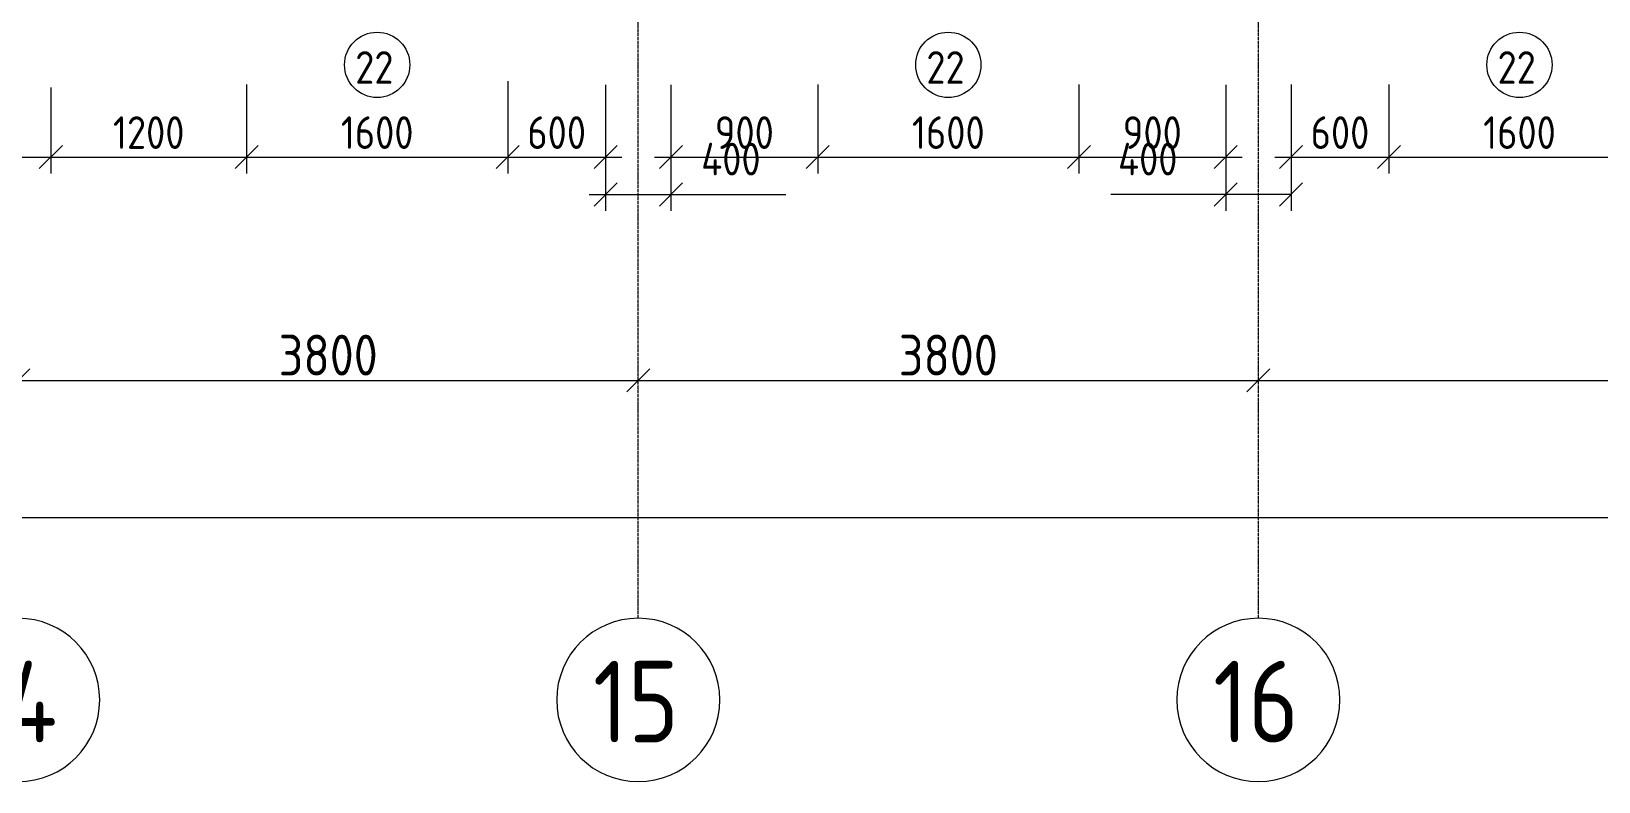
# Model space of a CAD drawing. Header units: millimetres. Extents: x -56773 to 221258, y -262288 to 26541.
# Drawn here: x 42090 to 51695, y -210602 to -206008 of the extents above; entities that cross this region are included whole.
import ezdxf

# ---------------------------------------------------------------- set-up
doc = ezdxf.new("R2010")
doc.units = ezdxf.units.MM
doc.linetypes.add('ADSK_Линия сетки', pattern=[25, 20, -2.5, 0, -2.5])
for name, color, linetype, lineweight in [('Марки окон', 7, 'Continuous', 20), ('Оси', 7, 'Continuous', 9), ('Размеры', 7, 'Continuous', 9)]:
    doc.layers.add(name, color=color, linetype=linetype, lineweight=lineweight)
doc.styles.add('GOST Common', font='', dxfattribs={"width": 0.9, "height": 500})
doc.styles.add('GOST Common_2', font='', dxfattribs={"width": 0.9, "height": 250})
doc.styles.add('GOST Common_3', font='', dxfattribs={"width": 0.9, "height": 200})
doc.styles.get('GOST Common').set_extended_font_data('GOST Common')
doc.styles.get('GOST Common_2').set_extended_font_data('GOST Common')
doc.styles.get('GOST Common_3').set_extended_font_data('GOST Common')
doc.dimstyles.new('ADSK_Основной_2_0', dxfattribs={"dimscale": 304.8, "dimtxt": 201.142999, "dimasz": 0.463911, "dimexe": 0.328084, "dimexo": 0.328084, "dimgap": 0.164042, "dimtad": 1, "dimdec": 3, "dimrnd": 0.001, "dimdsep": 46, "dimtxsty": 'GOST Common_3', "dimblk1": 'OBLIQUE', "dimblk2": 'OBLIQUE', "dimsah": 1, "dimcen": 0.09, "dimdle": 0.328084, "dimazin": 2, "dimtfac": 1, "dimtdec": 4, "dimtix": 1, "dimtmove": 0, "dimatfit": 3, "dimfxl": 1, "dimtvp": 1, "dimtolj": 1, "dimtzin": 0, "dimlwd": 20, "dimlwe": 20, "dimarcsym": 2})
doc.dimstyles.new('ADSK_Основной_2_0_1', dxfattribs={"dimscale": 304.8, "dimtxt": 201.142999, "dimasz": 0.463911, "dimexe": 0.328084, "dimexo": 0.328084, "dimgap": 0.164042, "dimtad": 1, "dimdec": 3, "dimrnd": 0.001, "dimdsep": 46, "dimtxsty": 'GOST Common_3', "dimblk1": 'OBLIQUE', "dimblk2": 'OBLIQUE', "dimsah": 1, "dimcen": 0.09, "dimdle": 0.328084, "dimazin": 2, "dimtfac": 1, "dimtdec": 4, "dimtix": 1, "dimtmove": 1, "dimatfit": 3, "dimfxl": 1, "dimtvp": 1, "dimtolj": 1, "dimtzin": 0, "dimlwd": 20, "dimlwe": 20, "dimarcsym": 2})
doc.dimstyles.new('ADSK_Основной_2_5_мм', dxfattribs={"dimscale": 304.8, "dimtxt": 251.428749, "dimasz": 0.463911, "dimexe": 0.492126, "dimexo": 0.984252, "dimgap": 0.098425, "dimtad": 1, "dimrnd": 0.01, "dimdsep": 46, "dimtxsty": 'GOST Common_2', "dimblk1": 'OBLIQUE', "dimblk2": 'OBLIQUE', "dimsah": 1, "dimcen": 0.09, "dimdle": 0.492126, "dimazin": 2, "dimtfac": 1, "dimtdec": 4, "dimtix": 1, "dimtmove": 0, "dimatfit": 3, "dimfxl": 1, "dimtvp": 1, "dimtolj": 1, "dimtzin": 0, "dimlwd": 20, "dimlwe": 20, "dimarcsym": 2})

# ---------------------------------------------------------------- blocks, each defined once
blk = doc.blocks.new('Ось сетки - Круг_Ø10 мм-8259-Кладочный план 4-го этажа')
at = {"layer": 'Оси', "lineweight": 20}
for start, end in [(360, 180), (180, 360)]:
    blk.add_arc((0, 0), 5, start, end, dxfattribs=at)
blk = doc.blocks.new('_Oblique')
at = {"color": 0, "linetype": 'ByBlock', "lineweight": -2}
blk.add_line((-0.5, -0.5), (0.5, 0.5), dxfattribs=at)
blk = doc.blocks.new('*D5857')
at = {"layer": 'Defpoints', "color": 0, "lineweight": 25, "transparency": 16777216}
for p in [(39809.4, -208045.7), (42009.4, -208045.7), (42009.4, -208145.7)]:
    blk.add_point(p, dxfattribs=at)
at = {"layer": 'Размеры', "color": 0, "lineweight": 20, "transparency": 16777216}
for p, q in [((39659.4, -208145.7), (42159.4, -208145.7)), ((39809.4, -208345.7), (39809.4, -208295.7)), ((42009.4, -208345.7), (42009.4, -208295.7))]:
    blk.add_line(p, q, dxfattribs=at)
at = {"layer": 'Размеры', "color": 0, "lineweight": 20, "transparency": 16777216, "xscale": 141.4, "yscale": 141.4, "zscale": 141.4, "rotation": 180}
blk.add_blockref('_Oblique', (39809.4, -208145.7), dxfattribs=at)
at = {"layer": 'Размеры', "color": 0, "lineweight": 20, "transparency": 16777216, "xscale": 141.4, "yscale": 141.4, "zscale": 141.4}
blk.add_blockref('_Oblique', (42009.4, -208145.7), dxfattribs=at)
at = {"layer": 'Размеры', "color": 0, "lineweight": 9, "transparency": 16777216, "insert": (40909.4, -207990.7), "char_height": 250, "width": 756.843, "attachment_point": 5, "style": 'GOST Common_2'}
blk.add_mtext('\\A1;2200', dxfattribs=at)
blk = doc.blocks.new('*D5858')
at = {"layer": 'Defpoints', "color": 0, "lineweight": 25, "transparency": 16777216}
for p in [(42009.4, -208045.7), (45809.4, -208045.7), (45809.4, -208145.7)]:
    blk.add_point(p, dxfattribs=at)
at = {"layer": 'Размеры', "color": 0, "lineweight": 20, "transparency": 16777216}
for p, q in [((41859.4, -208145.7), (45959.4, -208145.7)), ((42009.4, -208345.7), (42009.4, -208295.7)), ((45809.4, -208345.7), (45809.4, -208295.7))]:
    blk.add_line(p, q, dxfattribs=at)
at = {"layer": 'Размеры', "color": 0, "lineweight": 20, "transparency": 16777216, "xscale": 141.4, "yscale": 141.4, "zscale": 141.4, "rotation": 180}
blk.add_blockref('_Oblique', (42009.4, -208145.7), dxfattribs=at)
at = {"layer": 'Размеры', "color": 0, "lineweight": 20, "transparency": 16777216, "xscale": 141.4, "yscale": 141.4, "zscale": 141.4}
blk.add_blockref('_Oblique', (45809.4, -208145.7), dxfattribs=at)
at = {"layer": 'Размеры', "color": 0, "lineweight": 9, "transparency": 16777216, "insert": (43909.4, -207990.7), "char_height": 250, "width": 756.843, "attachment_point": 5, "style": 'GOST Common_2'}
blk.add_mtext('\\A1;3800', dxfattribs=at)
blk = doc.blocks.new('*D5859')
at = {"layer": 'Defpoints', "color": 0, "lineweight": 25, "transparency": 16777216}
for p in [(45809.4, -208045.7), (49609.4, -208045.7), (49609.4, -208145.7)]:
    blk.add_point(p, dxfattribs=at)
at = {"layer": 'Размеры', "color": 0, "lineweight": 20, "transparency": 16777216}
for p, q in [((45659.4, -208145.7), (49759.4, -208145.7)), ((45809.4, -208345.7), (45809.4, -208295.7)), ((49609.4, -208345.7), (49609.4, -208295.7))]:
    blk.add_line(p, q, dxfattribs=at)
at = {"layer": 'Размеры', "color": 0, "lineweight": 20, "transparency": 16777216, "xscale": 141.4, "yscale": 141.4, "zscale": 141.4, "rotation": 180}
blk.add_blockref('_Oblique', (45809.4, -208145.7), dxfattribs=at)
at = {"layer": 'Размеры', "color": 0, "lineweight": 20, "transparency": 16777216, "xscale": 141.4, "yscale": 141.4, "zscale": 141.4}
blk.add_blockref('_Oblique', (49609.4, -208145.7), dxfattribs=at)
at = {"layer": 'Размеры', "color": 0, "lineweight": 9, "transparency": 16777216, "insert": (47709.4, -207990.7), "char_height": 250, "width": 756.843, "attachment_point": 5, "style": 'GOST Common_2'}
blk.add_mtext('\\A1;3800', dxfattribs=at)
blk = doc.blocks.new('*D5860')
at = {"layer": 'Defpoints', "color": 0, "lineweight": 25, "transparency": 16777216}
for p in [(49609.4, -208045.7), (55609.4, -208045.7), (55609.4, -208145.7)]:
    blk.add_point(p, dxfattribs=at)
at = {"layer": 'Размеры', "color": 0, "lineweight": 20, "transparency": 16777216}
for p, q in [((49459.4, -208145.7), (55759.4, -208145.7)), ((49609.4, -208345.7), (49609.4, -208295.7)), ((55609.4, -208345.7), (55609.4, -208295.7))]:
    blk.add_line(p, q, dxfattribs=at)
at = {"layer": 'Размеры', "color": 0, "lineweight": 20, "transparency": 16777216, "xscale": 141.4, "yscale": 141.4, "zscale": 141.4, "rotation": 180}
blk.add_blockref('_Oblique', (49609.4, -208145.7), dxfattribs=at)
at = {"layer": 'Размеры', "color": 0, "lineweight": 20, "transparency": 16777216, "xscale": 141.4, "yscale": 141.4, "zscale": 141.4}
blk.add_blockref('_Oblique', (55609.4, -208145.7), dxfattribs=at)
at = {"layer": 'Размеры', "color": 0, "lineweight": 9, "transparency": 16777216, "insert": (52609.4, -207990.7), "char_height": 250, "width": 756.843, "attachment_point": 5, "style": 'GOST Common_2'}
blk.add_mtext('\\A1;6000', dxfattribs=at)
blk = doc.blocks.new('*D5869')
at = {"layer": 'Defpoints', "color": 0, "lineweight": 25, "transparency": 16777216}
for p in [(-19590.6, -208885.7), (61609.4, -208885.7), (61609.4, -208985.7)]:
    blk.add_point(p, dxfattribs=at)
at = {"layer": 'Размеры', "color": 0, "lineweight": 20, "transparency": 16777216}
for p, q in [((-19740.6, -208985.7), (61759.4, -208985.7)), ((-19590.6, -209185.7), (-19590.6, -209135.7)), ((61609.4, -209185.7), (61609.4, -209135.7))]:
    blk.add_line(p, q, dxfattribs=at)
at = {"layer": 'Размеры', "color": 0, "lineweight": 20, "transparency": 16777216, "xscale": 141.4, "yscale": 141.4, "zscale": 141.4, "rotation": 180}
blk.add_blockref('_Oblique', (-19590.6, -208985.7), dxfattribs=at)
at = {"layer": 'Размеры', "color": 0, "lineweight": 20, "transparency": 16777216, "xscale": 141.4, "yscale": 141.4, "zscale": 141.4}
blk.add_blockref('_Oblique', (61609.4, -208985.7), dxfattribs=at)
at = {"layer": 'Размеры', "color": 0, "lineweight": 9, "transparency": 16777216, "insert": (21009.4, -208830.7), "char_height": 250, "width": 889.802, "attachment_point": 5, "style": 'GOST Common_2'}
blk.add_mtext('\\A1;81200', dxfattribs=at)
blk = doc.blocks.new('*D5801')
at = {"layer": 'Defpoints', "color": 0, "lineweight": 25, "transparency": 16777216}
for p in [(40609.4, -206213.3), (42209.4, -206251.7), (42209.4, -206778.4)]:
    blk.add_point(p, dxfattribs=at)
at = {"layer": 'Размеры', "color": 0, "lineweight": 20, "transparency": 16777216}
for p, q in [((40609.4, -206313.3), (40609.4, -206878.4)), ((42209.4, -206351.7), (42209.4, -206878.4)), ((40509.4, -206778.4), (42309.4, -206778.4))]:
    blk.add_line(p, q, dxfattribs=at)
at = {"layer": 'Размеры', "color": 0, "lineweight": 20, "transparency": 16777216, "xscale": 141.4, "yscale": 141.4, "zscale": 141.4, "rotation": 180}
blk.add_blockref('_Oblique', (40609.4, -206778.4), dxfattribs=at)
at = {"layer": 'Размеры', "color": 0, "lineweight": 20, "transparency": 16777216, "xscale": 141.4, "yscale": 141.4, "zscale": 141.4}
blk.add_blockref('_Oblique', (42209.4, -206778.4), dxfattribs=at)
at = {"layer": 'Размеры', "color": 0, "lineweight": 9, "transparency": 16777216, "insert": (41409.4, -206628.4), "char_height": 200, "width": 560.473, "attachment_point": 5, "style": 'GOST Common_3'}
blk.add_mtext('\\A1;1600', dxfattribs=at)
blk = doc.blocks.new('*D5802')
at = {"layer": 'Defpoints', "color": 0, "lineweight": 25, "transparency": 16777216}
for p in [(42209.4, -206251.7), (43409.4, -206233.1), (43409.4, -206778.4)]:
    blk.add_point(p, dxfattribs=at)
at = {"layer": 'Размеры', "color": 0, "lineweight": 20, "transparency": 16777216}
for p, q in [((42209.4, -206351.7), (42209.4, -206878.4)), ((43409.4, -206333.1), (43409.4, -206878.4)), ((42109.4, -206778.4), (43509.4, -206778.4))]:
    blk.add_line(p, q, dxfattribs=at)
at = {"layer": 'Размеры', "color": 0, "lineweight": 20, "transparency": 16777216, "xscale": 141.4, "yscale": 141.4, "zscale": 141.4, "rotation": 180}
blk.add_blockref('_Oblique', (42209.4, -206778.4), dxfattribs=at)
at = {"layer": 'Размеры', "color": 0, "lineweight": 20, "transparency": 16777216, "xscale": 141.4, "yscale": 141.4, "zscale": 141.4}
blk.add_blockref('_Oblique', (43409.4, -206778.4), dxfattribs=at)
at = {"layer": 'Размеры', "color": 0, "lineweight": 9, "transparency": 16777216, "insert": (42809.4, -206628.4), "char_height": 200, "width": 560.473, "attachment_point": 5, "style": 'GOST Common_3'}
blk.add_mtext('\\A1;1200', dxfattribs=at)
blk = doc.blocks.new('*D5803')
at = {"layer": 'Defpoints', "color": 0, "lineweight": 25, "transparency": 16777216}
for p in [(43409.4, -206233.1), (45009.4, -206213.3), (45009.4, -206778.4)]:
    blk.add_point(p, dxfattribs=at)
at = {"layer": 'Размеры', "color": 0, "lineweight": 20, "transparency": 16777216}
for p, q in [((43409.4, -206333.1), (43409.4, -206878.4)), ((45009.4, -206313.3), (45009.4, -206878.4)), ((43309.4, -206778.4), (45109.4, -206778.4))]:
    blk.add_line(p, q, dxfattribs=at)
at = {"layer": 'Размеры', "color": 0, "lineweight": 20, "transparency": 16777216, "xscale": 141.4, "yscale": 141.4, "zscale": 141.4, "rotation": 180}
blk.add_blockref('_Oblique', (43409.4, -206778.4), dxfattribs=at)
at = {"layer": 'Размеры', "color": 0, "lineweight": 20, "transparency": 16777216, "xscale": 141.4, "yscale": 141.4, "zscale": 141.4}
blk.add_blockref('_Oblique', (45009.4, -206778.4), dxfattribs=at)
at = {"layer": 'Размеры', "color": 0, "lineweight": 9, "transparency": 16777216, "insert": (44209.4, -206628.4), "char_height": 200, "width": 560.473, "attachment_point": 5, "style": 'GOST Common_3'}
blk.add_mtext('\\A1;1600', dxfattribs=at)
blk = doc.blocks.new('*D5804')
at = {"layer": 'Defpoints', "color": 0, "lineweight": 25, "transparency": 16777216}
for p in [(45009.4, -206213.3), (45609.4, -206235.3), (45609.4, -206778.4)]:
    blk.add_point(p, dxfattribs=at)
at = {"layer": 'Размеры', "color": 0, "lineweight": 20, "transparency": 16777216}
for p, q in [((45009.4, -206313.3), (45009.4, -206878.4)), ((45609.4, -206335.3), (45609.4, -206878.4)), ((44909.4, -206778.4), (45709.4, -206778.4))]:
    blk.add_line(p, q, dxfattribs=at)
at = {"layer": 'Размеры', "color": 0, "lineweight": 20, "transparency": 16777216, "xscale": 141.4, "yscale": 141.4, "zscale": 141.4, "rotation": 180}
blk.add_blockref('_Oblique', (45009.4, -206778.4), dxfattribs=at)
at = {"layer": 'Размеры', "color": 0, "lineweight": 20, "transparency": 16777216, "xscale": 141.4, "yscale": 141.4, "zscale": 141.4}
blk.add_blockref('_Oblique', (45609.4, -206778.4), dxfattribs=at)
at = {"layer": 'Размеры', "color": 0, "lineweight": 9, "transparency": 16777216, "insert": (45309.4, -206628.4), "char_height": 200, "width": 454.106, "attachment_point": 5, "style": 'GOST Common_3'}
blk.add_mtext('\\A1;600', dxfattribs=at)
blk = doc.blocks.new('*D5805')
at = {"layer": 'Defpoints', "color": 0, "lineweight": 25, "transparency": 16777216}
for p in [(45609.4, -206235.3), (46009.4, -206235.3), (46009.4, -207007.1)]:
    blk.add_point(p, dxfattribs=at)
at = {"layer": 'Размеры', "color": 0, "lineweight": 20, "transparency": 16777216}
for p, q in [((45609.4, -206335.3), (45609.4, -207107.1)), ((46009.4, -206335.3), (46009.4, -207107.1)), ((45509.4, -207007.1), (46009.4, -207007.1)), ((46009.4, -207007.1), (46713.6, -207007.1))]:
    blk.add_line(p, q, dxfattribs=at)
at = {"layer": 'Размеры', "color": 0, "lineweight": 20, "transparency": 16777216, "xscale": 141.4, "yscale": 141.4, "zscale": 141.4, "rotation": 180}
blk.add_blockref('_Oblique', (45609.4, -207007.1), dxfattribs=at)
at = {"layer": 'Размеры', "color": 0, "lineweight": 20, "transparency": 16777216, "xscale": 141.4, "yscale": 141.4, "zscale": 141.4}
blk.add_blockref('_Oblique', (46009.4, -207007.1), dxfattribs=at)
at = {"layer": 'Размеры', "color": 0, "lineweight": 9, "transparency": 16777216, "insert": (46194.9, -206690.5), "char_height": 200, "width": 474.561, "attachment_point": 1, "line_spacing_factor": 1.022761, "style": 'GOST Common_3'}
blk.add_mtext('\\A1;400', dxfattribs=at)
blk = doc.blocks.new('*D5806')
at = {"layer": 'Defpoints', "color": 0, "lineweight": 25, "transparency": 16777216}
for p in [(46009.4, -206235.3), (46909.4, -206233.1), (46909.4, -206778.4)]:
    blk.add_point(p, dxfattribs=at)
at = {"layer": 'Размеры', "color": 0, "lineweight": 20, "transparency": 16777216}
for p, q in [((46009.4, -206335.3), (46009.4, -206878.4)), ((46909.4, -206333.1), (46909.4, -206878.4)), ((45909.4, -206778.4), (47009.4, -206778.4))]:
    blk.add_line(p, q, dxfattribs=at)
at = {"layer": 'Размеры', "color": 0, "lineweight": 20, "transparency": 16777216, "xscale": 141.4, "yscale": 141.4, "zscale": 141.4, "rotation": 180}
blk.add_blockref('_Oblique', (46009.4, -206778.4), dxfattribs=at)
at = {"layer": 'Размеры', "color": 0, "lineweight": 20, "transparency": 16777216, "xscale": 141.4, "yscale": 141.4, "zscale": 141.4}
blk.add_blockref('_Oblique', (46909.4, -206778.4), dxfattribs=at)
at = {"layer": 'Размеры', "color": 0, "lineweight": 9, "transparency": 16777216, "insert": (46459.4, -206628.4), "char_height": 200, "width": 454.106, "attachment_point": 5, "style": 'GOST Common_3'}
blk.add_mtext('\\A1;900', dxfattribs=at)
blk = doc.blocks.new('*D5807')
at = {"layer": 'Defpoints', "color": 0, "lineweight": 25, "transparency": 16777216}
for p in [(46909.4, -206233.1), (48509.4, -206233.1), (48509.4, -206778.4)]:
    blk.add_point(p, dxfattribs=at)
at = {"layer": 'Размеры', "color": 0, "lineweight": 20, "transparency": 16777216}
for p, q in [((46909.4, -206333.1), (46909.4, -206878.4)), ((48509.4, -206333.1), (48509.4, -206878.4)), ((46809.4, -206778.4), (48609.4, -206778.4))]:
    blk.add_line(p, q, dxfattribs=at)
at = {"layer": 'Размеры', "color": 0, "lineweight": 20, "transparency": 16777216, "xscale": 141.4, "yscale": 141.4, "zscale": 141.4, "rotation": 180}
blk.add_blockref('_Oblique', (46909.4, -206778.4), dxfattribs=at)
at = {"layer": 'Размеры', "color": 0, "lineweight": 20, "transparency": 16777216, "xscale": 141.4, "yscale": 141.4, "zscale": 141.4}
blk.add_blockref('_Oblique', (48509.4, -206778.4), dxfattribs=at)
at = {"layer": 'Размеры', "color": 0, "lineweight": 9, "transparency": 16777216, "insert": (47709.4, -206628.4), "char_height": 200, "width": 560.473, "attachment_point": 5, "style": 'GOST Common_3'}
blk.add_mtext('\\A1;1600', dxfattribs=at)
blk = doc.blocks.new('*D5808')
at = {"layer": 'Defpoints', "color": 0, "lineweight": 25, "transparency": 16777216}
for p in [(48509.4, -206233.1), (49409.4, -206235.3), (49409.4, -206778.4)]:
    blk.add_point(p, dxfattribs=at)
at = {"layer": 'Размеры', "color": 0, "lineweight": 20, "transparency": 16777216}
for p, q in [((48509.4, -206333.1), (48509.4, -206878.4)), ((49409.4, -206335.3), (49409.4, -206878.4)), ((48409.4, -206778.4), (49509.4, -206778.4))]:
    blk.add_line(p, q, dxfattribs=at)
at = {"layer": 'Размеры', "color": 0, "lineweight": 20, "transparency": 16777216, "xscale": 141.4, "yscale": 141.4, "zscale": 141.4, "rotation": 180}
blk.add_blockref('_Oblique', (48509.4, -206778.4), dxfattribs=at)
at = {"layer": 'Размеры', "color": 0, "lineweight": 20, "transparency": 16777216, "xscale": 141.4, "yscale": 141.4, "zscale": 141.4}
blk.add_blockref('_Oblique', (49409.4, -206778.4), dxfattribs=at)
at = {"layer": 'Размеры', "color": 0, "lineweight": 9, "transparency": 16777216, "insert": (48959.4, -206628.4), "char_height": 200, "width": 454.106, "attachment_point": 5, "style": 'GOST Common_3'}
blk.add_mtext('\\A1;900', dxfattribs=at)
blk = doc.blocks.new('*D5809')
at = {"layer": 'Defpoints', "color": 0, "lineweight": 25, "transparency": 16777216}
for p in [(49409.4, -206235.3), (49809.4, -206233.6), (49809.4, -207007.1)]:
    blk.add_point(p, dxfattribs=at)
at = {"layer": 'Размеры', "color": 0, "lineweight": 20, "transparency": 16777216}
for p, q in [((49409.4, -206335.3), (49409.4, -207107.1)), ((49809.4, -206333.6), (49809.4, -207107.1)), ((49409.4, -207007.1), (48705.1, -207007.1)), ((49809.4, -207007.1), (49309.4, -207007.1))]:
    blk.add_line(p, q, dxfattribs=at)
at = {"layer": 'Размеры', "color": 0, "lineweight": 20, "transparency": 16777216, "xscale": 141.4, "yscale": 141.4, "zscale": 141.4, "rotation": 180}
blk.add_blockref('_Oblique', (49409.4, -207007.1), dxfattribs=at)
at = {"layer": 'Размеры', "color": 0, "lineweight": 20, "transparency": 16777216, "xscale": 141.4, "yscale": 141.4, "zscale": 141.4}
blk.add_blockref('_Oblique', (49809.4, -207007.1), dxfattribs=at)
at = {"layer": 'Размеры', "color": 0, "lineweight": 9, "transparency": 16777216, "insert": (48749.3, -206690.5), "char_height": 200, "width": 474.561, "attachment_point": 1, "line_spacing_factor": 1.022761, "style": 'GOST Common_3'}
blk.add_mtext('\\A1;400', dxfattribs=at)
blk = doc.blocks.new('*D5810')
at = {"layer": 'Defpoints', "color": 0, "lineweight": 25, "transparency": 16777216}
for p in [(49809.4, -206233.6), (50409.4, -206233.1), (50409.4, -206778.4)]:
    blk.add_point(p, dxfattribs=at)
at = {"layer": 'Размеры', "color": 0, "lineweight": 20, "transparency": 16777216}
for p, q in [((49809.4, -206333.6), (49809.4, -206878.4)), ((50409.4, -206333.1), (50409.4, -206878.4)), ((49709.4, -206778.4), (50509.4, -206778.4))]:
    blk.add_line(p, q, dxfattribs=at)
at = {"layer": 'Размеры', "color": 0, "lineweight": 20, "transparency": 16777216, "xscale": 141.4, "yscale": 141.4, "zscale": 141.4, "rotation": 180}
blk.add_blockref('_Oblique', (49809.4, -206778.4), dxfattribs=at)
at = {"layer": 'Размеры', "color": 0, "lineweight": 20, "transparency": 16777216, "xscale": 141.4, "yscale": 141.4, "zscale": 141.4}
blk.add_blockref('_Oblique', (50409.4, -206778.4), dxfattribs=at)
at = {"layer": 'Размеры', "color": 0, "lineweight": 9, "transparency": 16777216, "insert": (50109.4, -206628.4), "char_height": 200, "width": 454.106, "attachment_point": 5, "style": 'GOST Common_3'}
blk.add_mtext('\\A1;600', dxfattribs=at)
blk = doc.blocks.new('*D5811')
at = {"layer": 'Defpoints', "color": 0, "lineweight": 25, "transparency": 16777216}
for p in [(50409.4, -206233.1), (52009.4, -206233.1), (52009.4, -206778.4)]:
    blk.add_point(p, dxfattribs=at)
at = {"layer": 'Размеры', "color": 0, "lineweight": 20, "transparency": 16777216}
for p, q in [((50409.4, -206333.1), (50409.4, -206878.4)), ((52009.4, -206333.1), (52009.4, -206878.4)), ((50309.4, -206778.4), (52109.4, -206778.4))]:
    blk.add_line(p, q, dxfattribs=at)
at = {"layer": 'Размеры', "color": 0, "lineweight": 20, "transparency": 16777216, "xscale": 141.4, "yscale": 141.4, "zscale": 141.4, "rotation": 180}
blk.add_blockref('_Oblique', (50409.4, -206778.4), dxfattribs=at)
at = {"layer": 'Размеры', "color": 0, "lineweight": 20, "transparency": 16777216, "xscale": 141.4, "yscale": 141.4, "zscale": 141.4}
blk.add_blockref('_Oblique', (52009.4, -206778.4), dxfattribs=at)
at = {"layer": 'Размеры', "color": 0, "lineweight": 9, "transparency": 16777216, "insert": (51209.4, -206628.4), "char_height": 200, "width": 560.473, "attachment_point": 5, "style": 'GOST Common_3'}
blk.add_mtext('\\A1;1600', dxfattribs=at)
blk = doc.blocks.new('М_окна1 - Маркировка типоразмера-1510237-Кладочный план 4-го этажа')
at = {"layer": 'Марки окон'}
blk.add_circle((0, 0), 2, dxfattribs=at)

msp = doc.modelspace()

# ---------------------------------------------------------------- linework, layer by layer
at = {"layer": 'Оси', "linetype": 'ADSK_Линия сетки', "lineweight": 5}
for p, q in [((45809.3615, -209602.3427), (45809.3615, -188601.0153)), ((49609.3615, -209602.3427), (49609.3615, -188601.0153))]:
    msp.add_line(p, q, dxfattribs=at)

# ---------------------------------------------------------------- block references
at = {"layer": 'Марки окон', "lineweight": 9, "xscale": 99.99999999999993, "yscale": 99.99999999999993, "zscale": 99.99999999999993}
for p in [(44209.3615, -206213.4914), (47709.3615, -206213.4914), (51209.3615, -206213.4914)]:
    msp.add_blockref('М_окна1 - Маркировка типоразмера-1510237-Кладочный план 4-го этажа', p, dxfattribs=at)
at = {"layer": 'Оси', "lineweight": 20, "xscale": 99.99999999999993, "yscale": 99.99999999999993, "zscale": 99.99999999999993}
for p in [(42009.3615, -210102.3427), (45809.3615, -210102.3427), (49609.3615, -210102.3427)]:
    msp.add_blockref('Ось сетки - Круг_Ø10 мм-8259-Кладочный план 4-го этажа', p, dxfattribs=at)

# ---------------------------------------------------------------- texts
at = {"layer": 'Марки окон', "lineweight": 5, "char_height": 200, "width": 317.46825, "attachment_point": 1, "style": 'GOST Common_3'}
for insert in [(44074.8041, -206129.7061), (47574.8041, -206129.7061), (51074.8041, -206129.7061)]:
    msp.add_mtext('22', dxfattribs=dict(at, insert=insert))
at = {"layer": 'Оси', "char_height": 500, "attachment_point": 1, "style": 'GOST Common'}
for s, insert, width in [('14', (41711.0808, -209862.476), 721.51875), ('15', (45531.7808, -209862.476), 671.012437), ('16', (49331.7808, -209862.476), 671.012437)]:
    msp.add_mtext(s, dxfattribs=dict(at, insert=insert, width=width))

# ---------------------------------------------------------------- dimensions: what is measured, and where the dimension line sits
at = {"layer": 'Размеры', "lineweight": 9}
for base, p1, p2, dimstyle, override, picture, middle in [((42209.3615, -206778.4042), (40609.3615, -206213.2828), (42209.3615, -206251.7405), 'ADSK_Основной_2_0_1', {"dimpost": '<>', "dimfxl": 1600.462119}, '*D5801', (41409.3615, -206628.4042)), ((43409.3615, -206778.4042), (42209.3615, -206251.7405), (43409.3615, -206233.0913), 'ADSK_Основной_2_0_1', {"dimpost": '<>', "dimfxl": 1200.144906}, '*D5802', (42809.3615, -206628.4042)), ((45009.3615, -206778.4042), (43409.3615, -206233.0913), (45009.3615, -206213.2828), 'ADSK_Основной_2_0_1', {"dimpost": '<>', "dimfxl": 1600.122612}, '*D5803', (44209.3615, -206628.4042)), ((45609.3615, -206778.4042), (45009.3615, -206213.2828), (45609.3615, -206235.3386), 'ADSK_Основной_2_0_1', {"dimpost": '<>', "dimfxl": 600.405244}, '*D5804', (45309.3615, -206628.4042)), ((46909.3615, -206778.4042), (46009.3615, -206235.3386), (46909.3615, -206233.0913), 'ADSK_Основной_2_0_1', {"dimpost": '<>', "dimfxl": 900.002806}, '*D5806', (46459.3615, -206628.4042)), ((48509.3615, -206778.4042), (46909.3615, -206233.0913), (48509.3615, -206233.0913), 'ADSK_Основной_2_0_1', {"dimpost": '<>', "dimfxl": 1600}, '*D5807', (47709.3615, -206628.4042)), ((49409.3615, -206778.4042), (48509.3615, -206233.0913), (49409.3615, -206235.3386), 'ADSK_Основной_2_0_1', {"dimpost": '<>', "dimfxl": 900.002806}, '*D5808', (48959.3615, -206628.4042)), ((50409.3615, -206778.4042), (49809.3615, -206233.5865), (50409.3615, -206233.0913), 'ADSK_Основной_2_0_1', {"dimpost": '<>', "dimfxl": 600.000204}, '*D5810', (50109.3615, -206628.4042)), ((52009.3615, -206778.4042), (50409.3615, -206233.0913), (52009.3615, -206233.0913), 'ADSK_Основной_2_0_1', {"dimpost": '<>', "dimfxl": 1600}, '*D5811', (51209.3615, -206628.4042)), ((42009.3615, -208145.7149), (39809.3615, -208045.73), (42009.3615, -208045.73), 'ADSK_Основной_2_5_мм', {"dimpost": '<>', "dimfxl": 2200}, '*D5857', (40909.3615, -207990.7149)), ((45809.3615, -208145.7149), (42009.3615, -208045.73), (45809.3615, -208045.73), 'ADSK_Основной_2_5_мм', {"dimpost": '<>', "dimfxl": 3800}, '*D5858', (43909.3615, -207990.7149)), ((49609.3615, -208145.7149), (45809.3615, -208045.73), (49609.3615, -208045.73), 'ADSK_Основной_2_5_мм', {"dimpost": '<>', "dimfxl": 3800}, '*D5859', (47709.3615, -207990.7149)), ((55609.3615, -208145.7149), (49609.3615, -208045.73), (55609.3615, -208045.73), 'ADSK_Основной_2_5_мм', {"dimpost": '<>', "dimfxl": 6000}, '*D5860', (52609.3615, -207990.7149)), ((61609.3615, -208985.7149), (-19590.6385, -208885.73), (61609.3615, -208885.73), 'ADSK_Основной_2_5_мм', {"dimpost": '<>', "dimfxl": 81200}, '*D5869', (21009.3615, -208830.7149))]:
    dim = msp.add_linear_dim(base=base, p1=p1, p2=p2, dimstyle=dimstyle, override=override, dxfattribs=at)
    dim.commit()
    dim.dimension.update_dxf_attribs({"geometry": picture, "text_midpoint": middle})
for base, p1, p2, override, picture, middle in [((46009.3615, -207007.1289), (45609.3615, -206235.3386), (46009.3615, -206235.3386), {"dimpost": '<>', "dimfxl": 400}, '*D5805', (46432.1901, -207007.1289)), ((49809.3615, -207007.1289), (49409.3615, -206235.3386), (49809.3615, -206233.5865), {"dimpost": '<>', "dimfxl": 400.003837}, '*D5809', (48986.5329, -207007.1289))]:
    dim = msp.add_linear_dim(base=base, p1=p1, p2=p2, dimstyle='ADSK_Основной_2_0', override=override, dxfattribs=at)
    dim.commit()
    dim.dimension.update_dxf_attribs({"geometry": picture, "text_midpoint": middle, "dimtype": 160})

doc.saveas('drawing.dxf')
